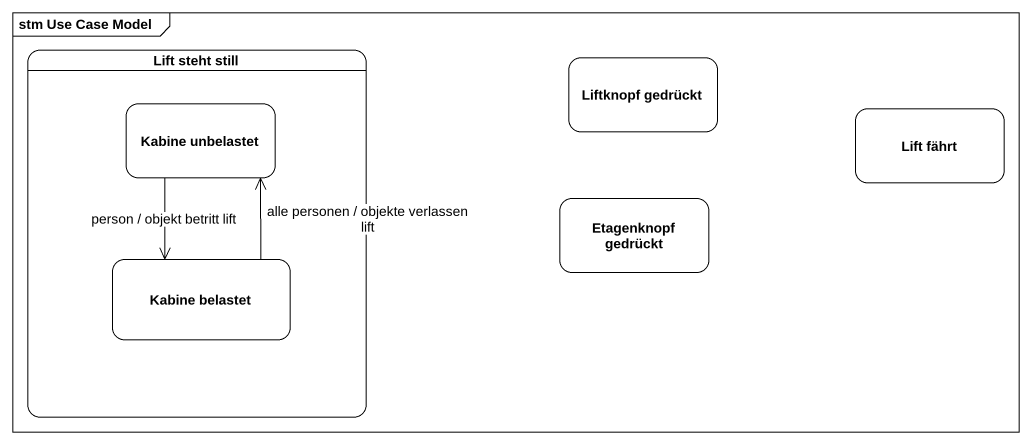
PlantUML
@startuml
mainframe stm Use Case Model
hide empty description
state "Lift steht still" as Lift_steht_still {
  state "Kabine unbelastet" as Kabine_unbelastet
  state "Kabine belastet" as Kabine_belastet
}
state "Liftknopf gedrückt" as Liftknopf_gedrückt
state "Lift fährt" as Lift_fährt
state "Etagenknopf gedrückt" as Etagenknopf_gedrückt
Kabine_unbelastet --> Kabine_belastet : person / objekt betritt lift
Kabine_belastet -up-> Kabine_unbelastet : alle personen / objekte verlassen lift
@enduml
